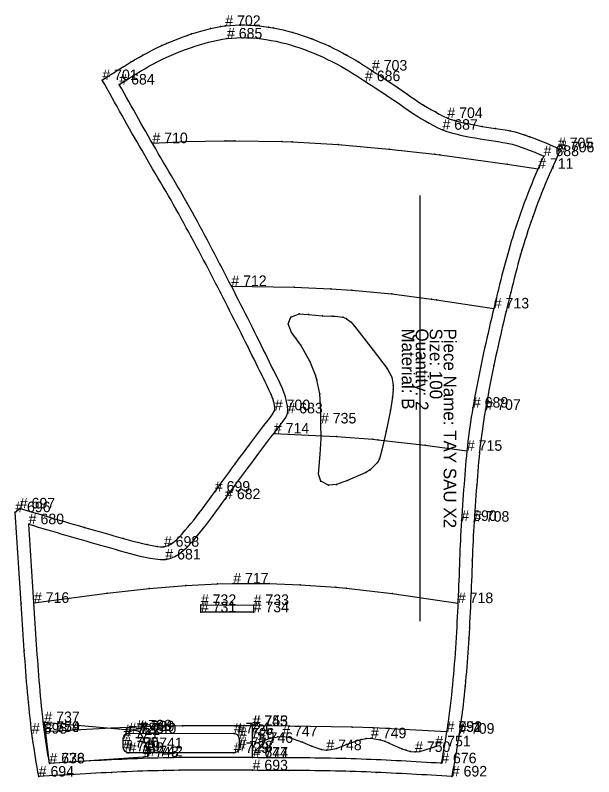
# Model space of a CAD drawing. Header units: metres. Extents: x 0 to 14781, y -73 to 3955.
# Drawn here: x 2544 to 3092, y 1290 to 2012 of the extents above; entities that cross this region are included whole.
import ezdxf

# ---------------------------------------------------------------- set-up
doc = ezdxf.new("R2010")
doc.units = ezdxf.units.M

# ---------------------------------------------------------------- blocks, each defined once
blk = doc.blocks.new('25')
at = {"layer": '1'}
blk.add_lwpolyline([(2957.44, 1290.48), (2952.66, 1290.76), (2947.88, 1291.05), (2943.11, 1291.33), (2938.33, 1291.61), (2933.55, 1291.89), (2928.78, 1292.16), (2924, 1292.43), (2919.22, 1292.7), (2914.44, 1292.96), (2909.67, 1293.21), (2904.89, 1293.45), (2900.11, 1293.69), (2895.33, 1293.92), (2890.55, 1294.14), (2885.77, 1294.35), (2880.99, 1294.55), (2876.21, 1294.74), (2871.43, 1294.92), (2866.65, 1295.08), (2861.87, 1295.23), (2856.98, 1295.37), (2852.08, 1295.49), (2847.18, 1295.6), (2842.28, 1295.7), (2837.38, 1295.79), (2832.48, 1295.87), (2827.58, 1295.94), (2822.69, 1296), (2817.79, 1296.05), (2812.89, 1296.09), (2807.99, 1296.13), (2803.08, 1296.16), (2798.18, 1296.19), (2793.28, 1296.22), (2788.38, 1296.24), (2783.48, 1296.26), (2778.58, 1296.28), (2773.68, 1296.3), (2768.78, 1296.32), (2763.82, 1296.35), (2758.86, 1296.37), (2753.9, 1296.39), (2748.93, 1296.42), (2743.97, 1296.44), (2739.01, 1296.45), (2734.05, 1296.47), (2729.09, 1296.47), (2724.13, 1296.47), (2719.17, 1296.46), (2714.21, 1296.44), (2709.25, 1296.42), (2704.29, 1296.38), (2699.33, 1296.32), (2694.38, 1296.26), (2689.42, 1296.18), (2684.46, 1296.08), (2679.53, 1295.97), (2674.6, 1295.84), (2669.67, 1295.69), (2664.74, 1295.53), (2659.81, 1295.36), (2654.88, 1295.18), (2649.95, 1294.98), (2645.02, 1294.77), (2640.09, 1294.54), (2635.16, 1294.31), (2630.24, 1294.07), (2625.31, 1293.82), (2620.38, 1293.56), (2615.45, 1293.29), (2610.53, 1293.02), (2605.6, 1292.74), (2600.67, 1292.45), (2595.74, 1292.16), (2590.82, 1291.86), (2585.89, 1291.57), (2580.97, 1291.26), (2576.04, 1290.96), (2571.11, 1290.66), (2566.19, 1290.35), (2565.43, 1294.86), (2564.67, 1299.38), (2563.92, 1303.9), (2563.19, 1308.41), (2562.47, 1312.93), (2561.77, 1317.46), (2561.09, 1321.98), (2560.44, 1326.51), (2559.82, 1331.05), (2559.19, 1335.94), (2558.6, 1340.83), (2558.04, 1345.72), (2557.51, 1350.63), (2557.01, 1355.53), (2556.52, 1360.43), (2556.06, 1365.37), (2555.61, 1370.3), (2555.18, 1375.23), (2554.76, 1380.17), (2554.36, 1385.11), (2553.97, 1390.04), (2553.59, 1394.98), (2553.23, 1399.92), (2552.87, 1404.86), (2552.53, 1409.8), (2552.19, 1414.75), (2551.85, 1419.69), (2551.53, 1424.63), (2551.2, 1429.57), (2550.89, 1434.52), (2550.57, 1439.46), (2550.26, 1444.41), (2549.94, 1449.35), (2549.63, 1454.29), (2549.32, 1459.1), (2549.01, 1463.91), (2548.7, 1468.72), (2548.39, 1473.53), (2548.08, 1478.34), (2547.77, 1483.15), (2547.45, 1487.96), (2547.14, 1492.77), (2546.82, 1497.58), (2546.51, 1502.39), (2546.19, 1507.2), (2545.87, 1512.01), (2545.55, 1516.82), (2545.24, 1521.63), (2544.92, 1526.44), (2544.6, 1531.25), (2544.28, 1536.05), (2543.96, 1540.86), (2548.29, 1544.43), (2553, 1543.03), (2557.71, 1541.63), (2562.42, 1540.24), (2567.13, 1538.84), (2571.84, 1537.45), (2576.56, 1536.06), (2581.27, 1534.67), (2585.99, 1533.29), (2590.7, 1531.91), (2595.42, 1530.53), (2600.14, 1529.16), (2604.86, 1527.79), (2609.59, 1526.43), (2614.19, 1525.12), (2618.79, 1523.8), (2623.4, 1522.5), (2628, 1521.19), (2632.6, 1519.89), (2637.21, 1518.59), (2641.81, 1517.3), (2646.41, 1516), (2650.9, 1514.73), (2655.4, 1513.49), (2659.91, 1512.3), (2664.44, 1511.17), (2669, 1510.14), (2673.6, 1509.23), (2678.24, 1508.46), (2681.51, 1508.07), (2684.76, 1508.14), (2689, 1509.36), (2691.37, 1510.67), (2693.58, 1512.25), (2696.59, 1514.78), (2699.42, 1517.52), (2702.11, 1520.4), (2704.72, 1523.36), (2707.53, 1526.65), (2710.3, 1529.98), (2713.02, 1533.34), (2715.7, 1536.73), (2718.33, 1540.15), (2721.32, 1544.13), (2724.27, 1548.14), (2727.2, 1552.18), (2730.1, 1556.22), (2733.01, 1560.27), (2735.75, 1564.07), (2738.5, 1567.86), (2741.25, 1571.64), (2744.01, 1575.42), (2746.78, 1579.2), (2749.55, 1582.96), (2752.32, 1586.73), (2754.88, 1590.19), (2757.44, 1593.64), (2760.01, 1597.1), (2762.59, 1600.55), (2765.18, 1604), (2768.04, 1607.8), (2770.91, 1611.59), (2773.78, 1615.37), (2776.66, 1619.12), (2779.53, 1622.85), (2782.25, 1626.37), (2784.99, 1629.93), (2787.74, 1633.61), (2789.8, 1637.48), (2789.83, 1639.66), (2789.11, 1644.01), (2787.87, 1648.22), (2786.29, 1652.32), (2784.31, 1656.84), (2782.2, 1661.29), (2780.02, 1665.71), (2778.05, 1669.7), (2776.08, 1673.7), (2774.11, 1677.71), (2772.15, 1681.71), (2770.18, 1685.71), (2768.21, 1689.71), (2766.24, 1693.71), (2764.26, 1697.71), (2762.13, 1701.99), (2760, 1706.26), (2757.85, 1710.54), (2755.7, 1714.81), (2753.55, 1719.08), (2751.38, 1723.34), (2749.22, 1727.6), (2747.05, 1731.86), (2744.87, 1736.12), (2742.69, 1740.38), (2740.51, 1744.63), (2738.33, 1748.88), (2736.06, 1753.3), (2733.79, 1757.71), (2731.52, 1762.11), (2729.24, 1766.52), (2726.95, 1770.92), (2724.66, 1775.33), (2722.37, 1779.72), (2720.06, 1784.11), (2717.75, 1788.5), (2715.43, 1792.88), (2713.09, 1797.26), (2710.75, 1801.63), (2708.39, 1806), (2706.02, 1810.35), (2703.64, 1814.7), (2701.24, 1819.04), (2698.83, 1823.38), (2696.4, 1827.7), (2693.96, 1832), (2691.5, 1836.3), (2689.03, 1840.59), (2686.55, 1844.88), (2684.06, 1849.16), (2681.57, 1853.43), (2679.07, 1857.7), (2676.57, 1861.97), (2674.06, 1866.25), (2671.56, 1870.52), (2669.06, 1874.79), (2666.57, 1879.07), (2664.08, 1883.35), (2661.69, 1887.5), (2659.3, 1891.66), (2656.91, 1895.82), (2654.54, 1899.98), (2652.17, 1904.15), (2649.81, 1908.32), (2647.46, 1912.5), (2645.11, 1916.68), (2642.76, 1920.86), (2640.42, 1925.04), (2638.08, 1929.23), (2635.75, 1933.41), (2633.42, 1937.6), (2631.09, 1941.79), (2628.76, 1945.98), (2626.43, 1950.17), (2630.21, 1952.62), (2634, 1955.07), (2637.8, 1957.51), (2641.61, 1959.93), (2645.43, 1962.32), (2649.26, 1964.69), (2653.12, 1967.02), (2657, 1969.32), (2660.91, 1971.57), (2664.84, 1973.77), (2669.24, 1976.14), (2673.69, 1978.43), (2678.17, 1980.65), (2682.69, 1982.79), (2687.25, 1984.84), (2691.12, 1986.5), (2695.02, 1988.1), (2698.94, 1989.63), (2702.89, 1991.1), (2706.87, 1992.51), (2710.87, 1993.86), (2715.36, 1995.29), (2719.88, 1996.63), (2724.44, 1997.87), (2729.01, 1998.98), (2733.62, 1999.97), (2738.25, 2000.8), (2742.91, 2001.46), (2743.12, 2001.49), (2747.66, 2001.96), (2752.22, 2002.27), (2756.79, 2002.42), (2761.36, 2002.42), (2765.93, 2002.28), (2770.46, 2002.01), (2774.97, 2001.6), (2779.47, 2001.07), (2783.96, 2000.43), (2788.42, 1999.66), (2793.06, 1998.75), (2797.68, 1997.72), (2802.27, 1996.58), (2806.83, 1995.33), (2811.35, 1993.98), (2815.85, 1992.53), (2820.32, 1990.98), (2824.75, 1989.34), (2829, 1987.66), (2833.21, 1985.91), (2837.4, 1984.08), (2841.55, 1982.17), (2845.67, 1980.2), (2849.76, 1978.15), (2853.81, 1976.04), (2857.83, 1973.88), (2861.94, 1971.58), (2866, 1969.22), (2870.03, 1966.78), (2873.98, 1964.29), (2877.9, 1961.76), (2881.81, 1959.2), (2885.96, 1956.48), (2890.1, 1953.77), (2894.24, 1951.05), (2898.38, 1948.32), (2902.51, 1945.58), (2906.62, 1942.82), (2910.72, 1940.03), (2914.8, 1937.22), (2918.74, 1934.46), (2922.69, 1931.71), (2926.67, 1929.02), (2930.7, 1926.42), (2934.38, 1924.2), (2938.11, 1922.05), (2941.87, 1919.95), (2945.6, 1917.9), (2949.38, 1915.96), (2953.25, 1914.23), (2956.76, 1912.94), (2960.34, 1911.84), (2964.37, 1910.77), (2968.42, 1909.81), (2972.5, 1908.94), (2977.07, 1908.02), (2981.66, 1907.15), (2986.25, 1906.33), (2990.4, 1905.63), (2994.55, 1904.98), (2998.71, 1904.36), (3003.4, 1903.69), (3008.08, 1902.98), (3012.73, 1902.12), (3017.5, 1901), (3022.22, 1899.66), (3026.89, 1898.15), (3031.52, 1896.51), (3035.99, 1894.83), (3040.42, 1893.07), (3044.83, 1891.26), (3049.23, 1889.4), (3053.61, 1887.52), (3057.98, 1885.62), (3059.05, 1881.74), (3057.16, 1877.46), (3055.27, 1873.17), (3053.39, 1868.88), (3051.52, 1864.58), (3049.67, 1860.28), (3047.84, 1855.97), (3046.03, 1851.65), (3044.25, 1847.32), (3042.48, 1842.92), (3040.74, 1838.5), (3039.04, 1834.08), (3037.37, 1829.64), (3035.73, 1825.18), (3034.13, 1820.71), (3032.57, 1816.24), (3031.05, 1811.75), (3029.56, 1807.25), (3028.1, 1802.73), (3026.68, 1798.21), (3025.3, 1793.68), (3023.95, 1789.13), (3022.62, 1784.58), (3021.37, 1780.15), (3020.14, 1775.71), (3018.94, 1771.27), (3017.76, 1766.82), (3016.6, 1762.36), (3015.46, 1757.9), (3014.34, 1753.43), (3013.23, 1748.96), (3012.13, 1744.49), (3011.05, 1740.01), (3009.97, 1735.53), (3008.9, 1731.05), (3007.8, 1726.41), (3006.71, 1721.77), (3005.62, 1717.13), (3004.54, 1712.49), (3003.47, 1707.84), (3002.42, 1703.19), (3001.37, 1698.54), (3000.33, 1693.89), (2999.31, 1689.24), (2998.3, 1684.58), (2997.31, 1679.92), (2996.34, 1675.25), (2995.38, 1670.58), (2994.44, 1665.91), (2993.52, 1661.23), (2992.63, 1656.55), (2991.75, 1651.87), (2990.9, 1647.18), (2990.07, 1642.49), (2989.27, 1637.79), (2988.53, 1633.34), (2987.82, 1628.88), (2987.13, 1624.41), (2986.47, 1619.95), (2985.85, 1615.47), (2985.25, 1611), (2984.7, 1606.52), (2984.17, 1602.03), (2983.69, 1597.54), (2983.24, 1593.1), (2982.83, 1588.65), (2982.45, 1584.2), (2982.08, 1579.75), (2981.73, 1575.29), (2981.38, 1570.84), (2981.04, 1566.38), (2980.65, 1561.45), (2980.27, 1556.51), (2979.88, 1551.58), (2979.51, 1546.64), (2979.15, 1541.71), (2978.81, 1536.77), (2978.5, 1531.83), (2978.23, 1527.28), (2977.99, 1522.73), (2977.78, 1518.18), (2977.57, 1513.63), (2977.39, 1509.08), (2977.21, 1504.53), (2977.03, 1499.98), (2976.86, 1495.42), (2976.68, 1490.49), (2976.49, 1485.55), (2976.31, 1480.62), (2976.11, 1475.68), (2975.92, 1470.74), (2975.72, 1465.81), (2975.51, 1460.87), (2975.3, 1455.94), (2975.08, 1451.01), (2974.85, 1446.07), (2974.61, 1441.14), (2974.36, 1436.21), (2974.1, 1431.28), (2973.83, 1426.35), (2973.54, 1421.42), (2973.26, 1416.88), (2972.97, 1412.35), (2972.67, 1407.82), (2972.35, 1403.29), (2972.02, 1398.76), (2971.66, 1394.23), (2971.29, 1389.7), (2970.9, 1385.17), (2970.49, 1380.65), (2970.06, 1376.13), (2969.6, 1371.6), (2969.13, 1367.08), (2968.62, 1362.56), (2968.1, 1358.04), (2967.55, 1353.53), (2966.97, 1349.01), (2966.37, 1344.5), (2965.75, 1340), (2965.1, 1335.5), (2964.42, 1331), (2963.71, 1326.49), (2962.98, 1321.98), (2962.23, 1317.47), (2961.46, 1312.97), (2960.67, 1308.47), (2959.87, 1303.97), (2959.07, 1299.47), (2958.25, 1294.97)], close=True, dxfattribs=at)
at = {"layer": '14'}
blk.add_lwpolyline([(2947.42, 1302.99), (2942.69, 1303.27), (2937.95, 1303.55), (2933.22, 1303.83), (2928.49, 1304.1), (2923.76, 1304.37), (2919.03, 1304.64), (2914.3, 1304.9), (2909.57, 1305.16), (2904.84, 1305.41), (2900.11, 1305.65), (2895.37, 1305.89), (2890.64, 1306.11), (2885.91, 1306.33), (2881.18, 1306.53), (2876.44, 1306.72), (2871.71, 1306.9), (2866.98, 1307.07), (2862.24, 1307.22), (2857.33, 1307.37), (2852.41, 1307.5), (2847.5, 1307.61), (2842.58, 1307.71), (2837.67, 1307.8), (2832.75, 1307.88), (2827.84, 1307.95), (2822.92, 1308.01), (2818.01, 1308.06), (2813.09, 1308.1), (2808.17, 1308.14), (2803.25, 1308.17), (2798.34, 1308.2), (2793.42, 1308.22), (2788.5, 1308.24), (2783.59, 1308.26), (2778.67, 1308.28), (2773.75, 1308.3), (2768.83, 1308.32), (2763.85, 1308.35), (2758.87, 1308.37), (2753.88, 1308.4), (2748.9, 1308.42), (2743.92, 1308.44), (2738.94, 1308.46), (2733.96, 1308.47), (2728.97, 1308.48), (2723.99, 1308.48), (2719.01, 1308.47), (2714.03, 1308.46), (2709.05, 1308.43), (2704.07, 1308.39), (2699.09, 1308.33), (2694.11, 1308.26), (2689.13, 1308.18), (2684.15, 1308.08), (2679.25, 1307.96), (2674.35, 1307.83), (2669.45, 1307.68), (2664.55, 1307.51), (2659.65, 1307.33), (2654.75, 1307.14), (2649.85, 1306.93), (2644.95, 1306.72), (2640.05, 1306.49), (2635.15, 1306.25), (2630.25, 1306), (2625.35, 1305.74), (2620.45, 1305.48), (2615.56, 1305.2), (2610.66, 1304.92), (2605.76, 1304.64), (2600.86, 1304.35), (2595.96, 1304.06), (2591.07, 1303.76), (2586.17, 1303.46), (2581.27, 1303.16), (2576.37, 1302.86), (2575.67, 1307.11), (2574.96, 1311.36), (2574.27, 1315.61), (2573.59, 1319.86), (2572.94, 1324.12), (2572.31, 1328.38), (2571.71, 1332.64), (2571.09, 1337.45), (2570.5, 1342.26), (2569.95, 1347.08), (2569.43, 1351.89), (2568.94, 1356.72), (2568.48, 1361.54), (2568.02, 1366.46), (2567.57, 1371.38), (2567.15, 1376.3), (2566.73, 1381.22), (2566.33, 1386.14), (2565.95, 1391.07), (2565.57, 1395.99), (2565.21, 1400.92), (2564.85, 1405.84), (2564.5, 1410.77), (2564.17, 1415.7), (2563.83, 1420.62), (2563.5, 1425.55), (2563.18, 1430.48), (2562.86, 1435.41), (2562.55, 1440.34), (2562.23, 1445.27), (2561.92, 1450.2), (2561.6, 1455.13), (2561.28, 1460.08), (2560.96, 1465.04), (2560.64, 1469.99), (2560.32, 1474.95), (2560, 1479.91), (2559.67, 1484.86), (2559.35, 1489.82), (2559.02, 1494.78), (2558.69, 1499.73), (2558.37, 1504.69), (2558.04, 1509.64), (2557.71, 1514.6), (2557.38, 1519.55), (2557.05, 1524.51), (2556.72, 1529.47), (2561.22, 1528.13), (2565.72, 1526.79), (2570.22, 1525.46), (2574.72, 1524.12), (2579.22, 1522.79), (2583.72, 1521.47), (2588.22, 1520.14), (2592.73, 1518.82), (2597.24, 1517.51), (2601.75, 1516.2), (2606.26, 1514.9), (2610.9, 1513.58), (2615.55, 1512.25), (2620.19, 1510.94), (2624.84, 1509.63), (2629.48, 1508.31), (2634.12, 1507), (2638.75, 1505.69), (2643.39, 1504.38), (2648.05, 1503.06), (2652.73, 1501.76), (2657.42, 1500.51), (2662.13, 1499.33), (2666.89, 1498.26), (2671.69, 1497.31), (2676.55, 1496.53), (2681.4, 1495.99), (2686.17, 1496.05), (2690.71, 1497.02), (2695.02, 1498.83), (2699.13, 1501.34), (2703.03, 1504.4), (2706.74, 1507.84), (2710.28, 1511.53), (2713.64, 1515.31), (2716.67, 1518.83), (2719.57, 1522.32), (2722.39, 1525.81), (2725.14, 1529.3), (2727.85, 1532.83), (2730.82, 1536.8), (2733.77, 1540.82), (2736.71, 1544.88), (2739.64, 1548.94), (2742.56, 1553), (2742.7, 1553.2), (2745.44, 1556.98), (2748.19, 1560.76), (2750.94, 1564.54), (2753.69, 1568.31), (2756.45, 1572.08), (2759.21, 1575.85), (2761.98, 1579.61), (2764.53, 1583.05), (2767.08, 1586.49), (2769.63, 1589.92), (2772.19, 1593.35), (2774.76, 1596.79), (2777.6, 1600.57), (2780.46, 1604.35), (2783.32, 1608.11), (2786.19, 1611.86), (2789.07, 1615.57), (2792.03, 1619.35), (2794.97, 1623.17), (2797.88, 1627.1), (2800.21, 1630.64), (2801.77, 1634.43), (2802.12, 1637.79), (2801.84, 1641.24), (2801.04, 1645.74), (2799.87, 1650.12), (2798.41, 1654.4), (2796.71, 1658.6), (2794.84, 1662.74), (2792.86, 1666.83), (2790.84, 1670.91), (2788.83, 1674.94), (2786.84, 1678.96), (2784.86, 1682.99), (2782.89, 1687.01), (2780.92, 1691.03), (2778.95, 1695.04), (2776.98, 1699.06), (2775, 1703.07), (2772.87, 1707.36), (2770.73, 1711.65), (2768.58, 1715.93), (2766.43, 1720.21), (2764.26, 1724.5), (2762.09, 1728.77), (2759.92, 1733.05), (2757.74, 1737.33), (2755.55, 1741.6), (2753.36, 1745.87), (2751.17, 1750.14), (2748.98, 1754.41), (2746.7, 1758.84), (2744.42, 1763.27), (2742.14, 1767.7), (2739.85, 1772.13), (2737.56, 1776.55), (2735.26, 1780.96), (2732.95, 1785.38), (2730.64, 1789.79), (2728.32, 1794.19), (2725.99, 1798.59), (2723.64, 1802.98), (2721.29, 1807.37), (2718.93, 1811.75), (2716.55, 1816.12), (2714.16, 1820.49), (2711.75, 1824.85), (2709.33, 1829.19), (2706.89, 1833.53), (2704.44, 1837.85), (2701.98, 1842.15), (2699.5, 1846.45), (2697.02, 1850.74), (2694.52, 1855.03), (2692.02, 1859.32), (2689.51, 1863.6), (2687, 1867.88), (2684.49, 1872.16), (2681.99, 1876.44), (2679.48, 1880.73), (2676.99, 1885.02), (2674.5, 1889.31), (2672.18, 1893.34), (2669.87, 1897.37), (2667.56, 1901.4), (2665.26, 1905.44), (2662.97, 1909.49), (2660.69, 1913.54), (2658.41, 1917.59), (2656.14, 1921.64), (2653.87, 1925.69), (2651.6, 1929.75), (2649.34, 1933.81), (2647.08, 1937.87), (2644.81, 1941.93), (2642.55, 1945.99), (2646.52, 1948.55), (2650.49, 1951.09), (2654.47, 1953.61), (2658.47, 1956.1), (2662.5, 1958.54), (2666.56, 1960.93), (2670.65, 1963.25), (2674.85, 1965.53), (2679.09, 1967.73), (2683.37, 1969.84), (2687.69, 1971.88), (2692.06, 1973.83), (2696.46, 1975.7), (2700.89, 1977.49), (2705.37, 1979.2), (2709.87, 1980.83), (2714.41, 1982.37), (2718.64, 1983.72), (2722.89, 1984.98), (2727.17, 1986.14), (2731.47, 1987.19), (2735.8, 1988.11), (2740.15, 1988.89), (2744.52, 1989.51), (2749.15, 1989.98), (2753.79, 1990.28), (2758.45, 1990.39), (2763.11, 1990.34), (2767.78, 1990.13), (2772.44, 1989.77), (2777.1, 1989.25), (2781.73, 1988.6), (2786.35, 1987.82), (2790.97, 1986.91), (2795.57, 1985.87), (2800.14, 1984.72), (2804.67, 1983.45), (2809.18, 1982.07), (2813.65, 1980.59), (2818.08, 1979), (2822.49, 1977.32), (2826.85, 1975.55), (2831.18, 1973.69), (2835.48, 1971.75), (2839.73, 1969.73), (2843.95, 1967.63), (2848.13, 1965.46), (2852.27, 1963.23), (2856.14, 1961.07), (2859.97, 1958.84), (2863.76, 1956.55), (2867.61, 1954.12), (2871.43, 1951.65), (2875.24, 1949.16), (2879.37, 1946.45), (2883.49, 1943.75), (2887.62, 1941.04), (2891.74, 1938.32), (2895.85, 1935.59), (2899.95, 1932.84), (2904.04, 1930.06), (2908.1, 1927.26), (2912.12, 1924.45), (2916.14, 1921.65), (2920.2, 1918.9), (2924.32, 1916.25), (2928.22, 1913.89), (2932.17, 1911.62), (2936.16, 1909.39), (2940.24, 1907.15), (2944.38, 1905.03), (2948.62, 1903.13), (2952.78, 1901.6), (2957.02, 1900.3), (2961.32, 1899.15), (2965.64, 1898.14), (2969.99, 1897.2), (2974.71, 1896.25), (2979.45, 1895.35), (2984.2, 1894.51), (2988.4, 1893.8), (2992.61, 1893.14), (2996.83, 1892.51), (3001.26, 1891.88), (3005.67, 1891.2), (3010.05, 1890.39), (3014.48, 1889.36), (3018.86, 1888.13), (3023.2, 1886.73), (3027.5, 1885.19), (3031.77, 1883.53), (3036.02, 1881.79), (3040.26, 1879.99), (3044.48, 1878.16), (3042.55, 1873.79), (3040.62, 1869.41), (3038.71, 1865.02), (3036.82, 1860.63), (3034.95, 1856.23), (3033.12, 1851.81), (3031.3, 1847.33), (3029.53, 1842.84), (3027.79, 1838.33), (3026.09, 1833.8), (3024.43, 1829.26), (3022.81, 1824.71), (3021.22, 1820.15), (3019.67, 1815.57), (3018.15, 1810.98), (3016.67, 1806.38), (3015.22, 1801.77), (3013.81, 1797.14), (3012.43, 1792.51), (3011.08, 1787.87), (3009.81, 1783.39), (3008.57, 1778.91), (3007.35, 1774.42), (3006.16, 1769.92), (3004.99, 1765.41), (3003.84, 1760.91), (3002.7, 1756.39), (3001.58, 1751.88), (3000.48, 1747.35), (2999.38, 1742.83), (2998.3, 1738.31), (2997.22, 1733.78), (2996.11, 1729.11), (2995.01, 1724.43), (2993.91, 1719.76), (2992.83, 1715.08), (2991.75, 1710.4), (2990.68, 1705.72), (2989.63, 1701.04), (2988.59, 1696.35), (2987.56, 1691.67), (2986.54, 1686.97), (2985.54, 1682.28), (2984.56, 1677.58), (2983.6, 1672.88), (2982.65, 1668.17), (2981.73, 1663.46), (2980.82, 1658.75), (2979.94, 1654.03), (2979.08, 1649.31), (2978.25, 1644.59), (2977.44, 1639.85), (2976.69, 1635.32), (2975.96, 1630.78), (2975.26, 1626.23), (2974.59, 1621.68), (2973.96, 1617.13), (2973.35, 1612.57), (2972.78, 1608.01), (2972.25, 1603.45), (2971.76, 1598.88), (2971.31, 1594.38), (2970.89, 1589.87), (2970.5, 1585.37), (2970.13, 1580.86), (2969.78, 1576.35), (2969.43, 1571.84), (2969.08, 1567.33), (2968.69, 1562.36), (2968.3, 1557.39), (2967.91, 1552.42), (2967.53, 1547.45), (2967.17, 1542.48), (2966.83, 1537.51), (2966.51, 1532.54), (2966.25, 1527.97), (2966.01, 1523.4), (2965.79, 1518.83), (2965.59, 1514.26), (2965.4, 1509.68), (2965.22, 1505.11), (2965.05, 1500.53), (2964.88, 1495.96), (2964.69, 1491.04), (2964.51, 1486.12), (2964.32, 1481.19), (2964.13, 1476.27), (2963.94, 1471.35), (2963.74, 1466.43), (2963.53, 1461.51), (2963.32, 1456.59), (2963.1, 1451.66), (2962.87, 1446.74), (2962.63, 1441.82), (2962.38, 1436.9), (2962.12, 1431.98), (2961.85, 1427.06), (2961.56, 1422.14), (2961.25, 1417.16), (2960.93, 1412.18), (2960.59, 1407.19), (2960.23, 1402.21), (2959.85, 1397.23), (2959.45, 1392.25), (2959.03, 1387.28), (2958.59, 1382.3), (2958.12, 1377.33), (2957.62, 1372.37), (2957.09, 1367.4), (2956.54, 1362.44), (2955.96, 1357.48), (2955.34, 1352.53), (2954.7, 1347.58), (2954.01, 1342.64), (2953.3, 1337.7), (2952.55, 1332.77), (2951.86, 1328.5), (2951.16, 1324.25), (2950.44, 1319.99), (2949.69, 1315.74), (2948.94, 1311.49), (2948.18, 1307.24)], close=True, dxfattribs=at)
at = {"layer": '2'}
for p in [(2742.91, 2001.46), (2744.52, 1989.51), (2881.81, 1959.2), (2626.43, 1950.17), (2875.24, 1949.16), (2642.55, 1945.99), (2953.25, 1914.23), (2948.62, 1903.13), (2673.9, 1890.41), (3057.98, 1885.62), (3044.48, 1878.16), (3059.05, 1881.74), (3039.22, 1866.2), (2748.65, 1755.11), (2997.22, 1733.88), (2977.44, 1639.85), (2989.27, 1637.79), (2789.8, 1637.48), (2801.77, 1634.43), (2833.56, 1624.9), (2788.96, 1615.4), (2971.76, 1599.02), (2733.01, 1560.27), (2742.7, 1553.2), (2548.29, 1544.43), (2543.96, 1540.86), (2556.72, 1529.47), (2966.51, 1532.54), (2978.5, 1531.83), (2684.76, 1508.14), (2686.17, 1496.05), (2750.47, 1473.34), (2561.61, 1454.95), (2719.81, 1452.93), (2769.77, 1452.92), (2963.23, 1454.69), (2719.83, 1446.05), (2769.77, 1446.08), (2571.58, 1341.97), (2768.55, 1338.24), (2768.96, 1338.32), (2559.82, 1331.05), (2571.71, 1332.64), (2571.71, 1332.64), (2647.74, 1329.9), (2651.27, 1331.36), (2658.91, 1334.13), (2661.38, 1333.2), (2663.05, 1331.15), (2751.01, 1331.34), (2754.57, 1329.86), (2796.77, 1328.36), (2952.55, 1332.77), (2952.55, 1332.77), (2964.42, 1331), (2646.27, 1326.37), (2756.01, 1326.29), (2773.72, 1322.34), (2880.97, 1326.71), (2646.26, 1317.86), (2647.72, 1314.32), (2669.1, 1317.25), (2754.45, 1314.21), (2755.93, 1317.71), (2838.69, 1315.39), (2922.66, 1313.72), (2941.9, 1319.03), (2651.26, 1312.85), (2665.38, 1308.85), (2669.24, 1309.53), (2750.93, 1312.76), (2768.83, 1308.32), (2768.83, 1308.32), (2576.37, 1302.86), (2576.37, 1302.86), (2947.42, 1302.99), (2768.78, 1296.32), (2566.19, 1290.35), (2957.44, 1290.48)]:
    blk.add_point(p, dxfattribs=at)
at = {"layer": '3'}
for p in [(2729.01, 1998.98), (2738.25, 2000.8), (2742.91, 2001.46), (2743.12, 2001.49), (2756.79, 2002.42), (2765.93, 2002.28), (2783.96, 2000.43), (2788.42, 1999.66), (2706.87, 1992.51), (2710.87, 1993.86), (2806.83, 1995.33), (2687.25, 1984.84), (2824.75, 1989.34), (2682.69, 1982.79), (2841.55, 1982.17), (2664.84, 1973.77), (2857.83, 1973.88), (2653.12, 1967.02), (2870.03, 1966.78), (2881.81, 1959.2), (2914.8, 1937.22), (2930.7, 1926.42), (2941.87, 1919.95), (2953.25, 1914.23), (2960.34, 1911.84), (2972.5, 1908.94), (2986.25, 1906.33), (2998.71, 1904.36), (3012.73, 1902.12), (3026.89, 1898.15), (2705.64, 1892.01), (2742.67, 1892.76), (2751.93, 1892.77), (2796.41, 1891.95), (2806.28, 1891.57), (3031.52, 1896.51), (2664.08, 1883.35), (2849.93, 1889.02), (2898.09, 1884.83), (2941.32, 1879.98), (2946.12, 1879.39), (3009.85, 1870.57), (3044.25, 1847.32), (2696.4, 1827.7), (3034.13, 1820.71), (3032.57, 1816.24), (2710.75, 1801.63), (3023.95, 1789.13), (3022.62, 1784.58), (2808.27, 1753.97), (2738.33, 1748.88), (2842.99, 1752.49), (2862.81, 1751.18), (2900.63, 1747.55), (3013.23, 1748.96), (2938.34, 1742.74), (2943.05, 1742.08), (2805.15, 1725.56), (2812.75, 1728.6), (2821.85, 1728.14), (2834.9, 1726.92), (2844.22, 1726.43), (2854.17, 1725.51), (2857.44, 1724.3), (3008.9, 1731.05), (2802.57, 1719.33), (2862.01, 1720.81), (2865.29, 1717.18), (2805.76, 1711.14), (2809.86, 1705.82), (2764.26, 1697.71), (2814.56, 1699.01), (2882.88, 1694.35), (2823.33, 1683.43), (2896.22, 1676.81), (2997.31, 1679.92), (2828.45, 1670.66), (2900.74, 1668.76), (2780.02, 1665.71), (2829.77, 1666.27), (2902.05, 1661.08), (2786.29, 1652.32), (2832.43, 1652.83), (2902, 1657.13), (2787.87, 1648.22), (2901.31, 1649.88), (2990.9, 1647.18), (2789.83, 1639.66), (2989.27, 1637.79), (2787.74, 1633.61), (2789.8, 1637.48), (2833.27, 1636.87), (2899.41, 1637.36), (2779.53, 1622.85), (2895.32, 1617.5), (2848.1, 1612.54), (2882.52, 1609.99), (2887.43, 1609.54), (2765.18, 1604), (2932.11, 1604.44), (2984.7, 1606.52), (2891.23, 1599.69), (2983.69, 1597.54), (2887.04, 1587.79), (2888.91, 1591.48), (2752.32, 1586.73), (2880.17, 1581.08), (2875.95, 1578.48), (2833.36, 1570.11), (2840.58, 1566.47), (2848.23, 1567.07), (2858.72, 1570.76), (2981.04, 1566.38), (2733.01, 1560.27), (2718.33, 1540.15), (2978.5, 1531.83), (2609.59, 1526.43), (2704.72, 1523.36), (2646.41, 1516), (2702.11, 1520.4), (2669, 1510.14), (2678.24, 1508.46), (2684.76, 1508.14), (2689, 1509.36), (2693.58, 1512.25), (2976.86, 1495.42), (2735.51, 1472.93), (2750.47, 1473.34), (2784.54, 1473.27), (2813.75, 1472.15), (2670.81, 1468.46), (2705.62, 1471.36), (2847.77, 1469.69), (2857.47, 1468.78), (2631.07, 1464.09), (2900.83, 1463.7), (2549.63, 1454.29), (2974.1, 1431.28), (2973.54, 1421.42), (2552.53, 1409.8), (2970.49, 1380.65), (2970.06, 1376.13), (2556.52, 1360.43), (2634.9, 1336.29), (2683.53, 1338.08), (2702.51, 1338.37), (2768.96, 1338.32), (2803.68, 1338.17), (2863.16, 1337.22), (2883.03, 1336.49), (2965.75, 1340), (2559.82, 1331.05), (2661.38, 1333.2), (2792.68, 1328.19), (2796.77, 1328.36), (2802.87, 1327.68), (2964.42, 1331), (2560.44, 1326.51), (2784.66, 1326.56), (2816.07, 1323.14), (2857.86, 1320.71), (2867.07, 1324.28), (2871.68, 1325.63), (2876.32, 1326.49), (2880.97, 1326.71), (2889.68, 1325.25), (2893.99, 1323.81), (2898.22, 1322.08), (2646.43, 1316.56), (2647.72, 1314.32), (2649.96, 1313.02), (2824.75, 1319.24), (2834, 1316.02), (2838.69, 1315.39), (2848.3, 1316.97), (2910.08, 1316.72), (2914.09, 1315.27), (2918.21, 1314.22), (2922.66, 1313.72), (2927.14, 1314.05), (2669.24, 1309.53), (2635.16, 1294.31), (2684.46, 1296.08), (2699.33, 1296.32), (2768.78, 1296.32), (2803.08, 1296.16), (2861.87, 1295.23), (2885.77, 1294.35)]:
    blk.add_point(p, dxfattribs=at)
at = {"layer": '4'}
for p in [(2743.12, 2001.49, 7), (2744.52, 1989.51, 7), (2881.81, 1959.2, 7), (2875.24, 1949.16, 7), (2953.25, 1914.23, 7), (2948.62, 1903.13, 7), (2706.89, 1833.53, 7), (2696.4, 1827.7, 7), (2733.01, 1560.27, 6), (2742.7, 1553.2, 6)]:
    blk.add_point(p, dxfattribs=at)
at = {"layer": '7'}
blk.add_line((2927.26, 1840.77), (2927.29, 1437.73), dxfattribs=at)
at = {"layer": '8'}
blk.add_line((2768.83, 1308.32), (2768.55, 1338.24), dxfattribs=at)
for points in [[(2673.9, 1890.41), (2705.64, 1892.01), (2742.67, 1892.76), (2751.93, 1892.77), (2796.41, 1891.95), (2806.28, 1891.57), (2849.93, 1889.02), (2898.09, 1884.83), (2941.32, 1879.98), (2946.12, 1879.39), (3009.85, 1870.57), (3039.22, 1866.2)], [(2748.65, 1755.11), (2808.27, 1753.97), (2842.99, 1752.49), (2862.81, 1751.18), (2900.63, 1747.55), (2938.34, 1742.74), (2943.05, 1742.08), (2997.22, 1733.88)], [(2788.96, 1615.4), (2848.1, 1612.54), (2882.52, 1609.99), (2887.43, 1609.54), (2932.11, 1604.44), (2971.76, 1599.02)], [(2561.61, 1454.95), (2631.07, 1464.09), (2670.81, 1468.46), (2705.62, 1471.36), (2735.51, 1472.93), (2750.47, 1473.34), (2784.54, 1473.27), (2813.75, 1472.15), (2847.77, 1469.69), (2857.47, 1468.78), (2900.83, 1463.7), (2963.23, 1454.69)], [(2952.55, 1332.77), (2883.03, 1336.49), (2863.16, 1337.22), (2803.68, 1338.17), (2768.96, 1338.32), (2702.51, 1338.37), (2683.53, 1338.08), (2634.9, 1336.29), (2571.71, 1332.64)], [(2773.72, 1322.34), (2784.66, 1326.56), (2792.68, 1328.19), (2796.77, 1328.36), (2802.87, 1327.68), (2816.07, 1323.14), (2824.75, 1319.24), (2834, 1316.02), (2838.69, 1315.39), (2848.3, 1316.97), (2857.86, 1320.71), (2867.07, 1324.28), (2871.68, 1325.63), (2876.32, 1326.49), (2880.97, 1326.71), (2889.68, 1325.25), (2893.99, 1323.81), (2898.22, 1322.08), (2910.08, 1316.72), (2914.09, 1315.27), (2918.21, 1314.22), (2922.66, 1313.72), (2927.14, 1314.05), (2938.28, 1317.48), (2941.9, 1319.03)]]:
    blk.add_lwpolyline(points, dxfattribs=at)
for points in [[(2833.56, 1624.9), (2833.27, 1636.87), (2832.43, 1652.83), (2829.77, 1666.27), (2828.45, 1670.66), (2823.33, 1683.43), (2814.56, 1699.01), (2809.86, 1705.82), (2805.76, 1711.14), (2802.57, 1719.33), (2805.15, 1725.56), (2812.75, 1728.6), (2821.85, 1728.14), (2834.9, 1726.92), (2844.22, 1726.43), (2847.02, 1726.44), (2854.17, 1725.51), (2857.44, 1724.3), (2862.01, 1720.81), (2865.29, 1717.18), (2882.88, 1694.35), (2896.22, 1676.81), (2900.74, 1668.76), (2902.05, 1661.08), (2902, 1657.13), (2901.31, 1649.88), (2899.41, 1637.36), (2895.32, 1617.5), (2891.23, 1599.69), (2888.91, 1591.48), (2887.04, 1587.79), (2880.17, 1581.08), (2875.95, 1578.48), (2858.72, 1570.76), (2848.23, 1567.07), (2840.58, 1566.47), (2833.36, 1570.11), (2831.1, 1576.88), (2832.72, 1595.58), (2833.63, 1610.72)], [(2719.83, 1446.05), (2719.81, 1452.93), (2769.77, 1452.92), (2769.77, 1446.08)], [(2576.37, 1302.86), (2571.58, 1341.97), (2658.91, 1334.13), (2661.38, 1333.2), (2663.05, 1331.15), (2669.1, 1317.25), (2669.24, 1309.53), (2665.38, 1308.85)], [(2651.26, 1312.85), (2649.96, 1313.02), (2647.72, 1314.32), (2646.43, 1316.56), (2646.26, 1317.86), (2646.27, 1326.37), (2646.44, 1327.66), (2647.74, 1329.9), (2649.97, 1331.19), (2651.27, 1331.36), (2751.01, 1331.34), (2752.32, 1331.17), (2754.57, 1329.86), (2755.85, 1327.6), (2756.01, 1326.29), (2755.93, 1317.71), (2755.75, 1316.43), (2754.45, 1314.21), (2752.21, 1312.93), (2750.93, 1312.76)]]:
    blk.add_lwpolyline(points, close=True, dxfattribs=at)
at = {"layer": '1'}
for s, p in [('Material: B', (2910.12, 1714.85)), ('Quantity: 2', (2923.32, 1714.85)), ('Size: 100', (2936.52, 1714.85)), ('Piece Name: TAY SAU X2', (2949.72, 1714.85))]:
    blk.add_text(s, height=12, rotation=270, dxfattribs=at).set_placement(p)
at = {"layer": '2'}
for s, p in [('# 702', (2742.91, 2001.46)), ('# 685', (2744.52, 1989.51)), ('# 703', (2881.81, 1959.2)), ('# 701', (2626.43, 1950.17)), ('# 684', (2642.55, 1945.99)), ('# 686', (2875.24, 1949.16)), ('# 704', (2953.25, 1914.23)), ('# 687', (2948.62, 1903.13)), ('# 710', (2673.9, 1890.41)), ('# 705', (3057.98, 1885.62)), ('# 706', (3059.05, 1881.74)), ('# 688', (3044.48, 1878.16)), ('# 711', (3039.22, 1866.2)), ('# 712', (2748.65, 1755.11)), ('# 713', (2997.22, 1733.88)), ('# 700', (2789.8, 1637.48)), ('# 689', (2977.44, 1639.85)), ('# 707', (2989.27, 1637.79)), ('# 683', (2801.77, 1634.43)), ('# 735', (2833.56, 1624.9)), ('# 714', (2788.96, 1615.4)), ('# 715', (2971.76, 1599.02)), ('# 699', (2733.01, 1560.27)), ('# 682', (2742.7, 1553.2)), ('# 697', (2548.29, 1544.43)), ('# 696', (2543.96, 1540.86)), ('# 680', (2556.72, 1529.47)), ('# 690', (2966.51, 1532.54)), ('# 708', (2978.5, 1531.83)), ('# 698', (2684.76, 1508.14)), ('# 681', (2686.17, 1496.05)), ('# 717', (2750.47, 1473.34)), ('# 716', (2561.61, 1454.95)), ('# 718', (2963.23, 1454.69)), ('# 732', (2719.81, 1452.93)), ('# 733', (2769.77, 1452.92)), ('# 731', (2719.83, 1446.05)), ('# 734', (2769.77, 1446.08)), ('# 737', (2571.58, 1341.97)), ('# 679', (2571.71, 1332.64)), ('# 754', (2571.71, 1332.64)), ('# 738', (2658.91, 1334.13)), ('# 739', (2661.38, 1333.2)), ('# 745', (2768.55, 1338.24)), ('# 753', (2768.96, 1338.32)), ('# 691', (2952.55, 1332.77)), ('# 752', (2952.55, 1332.77)), ('# 695', (2559.82, 1331.05)), ('# 721', (2646.27, 1326.37)), ('# 722', (2647.74, 1329.9)), ('# 723', (2651.27, 1331.36)), ('# 740', (2663.05, 1331.15)), ('# 724', (2751.01, 1331.34)), ('# 725', (2754.57, 1329.86)), ('# 726', (2756.01, 1326.29)), ('# 747', (2796.77, 1328.36)), ('# 749', (2880.97, 1326.71)), ('# 709', (2964.42, 1331)), ('# 720', (2646.26, 1317.86)), ('# 727', (2755.93, 1317.71)), ('# 746', (2773.72, 1322.34)), ('# 751', (2941.9, 1319.03)), ('# 719', (2647.72, 1314.32)), ('# 730', (2651.26, 1312.85)), ('# 741', (2669.1, 1317.25)), ('# 729', (2750.93, 1312.76)), ('# 728', (2754.45, 1314.21)), ('# 748', (2838.69, 1315.39)), ('# 750', (2922.66, 1313.72)), ('# 678', (2576.37, 1302.86)), ('# 736', (2576.37, 1302.86)), ('# 743', (2665.38, 1308.85)), ('# 742', (2669.24, 1309.53)), ('# 677', (2768.83, 1308.32)), ('# 744', (2768.83, 1308.32)), ('# 676', (2947.42, 1302.99)), ('# 693', (2768.78, 1296.32)), ('# 694', (2566.19, 1290.35)), ('# 692', (2957.44, 1290.48))]:
    blk.add_text(s, height=10, dxfattribs=at).set_placement(p)

msp = doc.modelspace()

# ---------------------------------------------------------------- block references
at = {"layer": '1'}
msp.add_blockref('25', (0, 0), dxfattribs=at)

doc.saveas('drawing.dxf')
